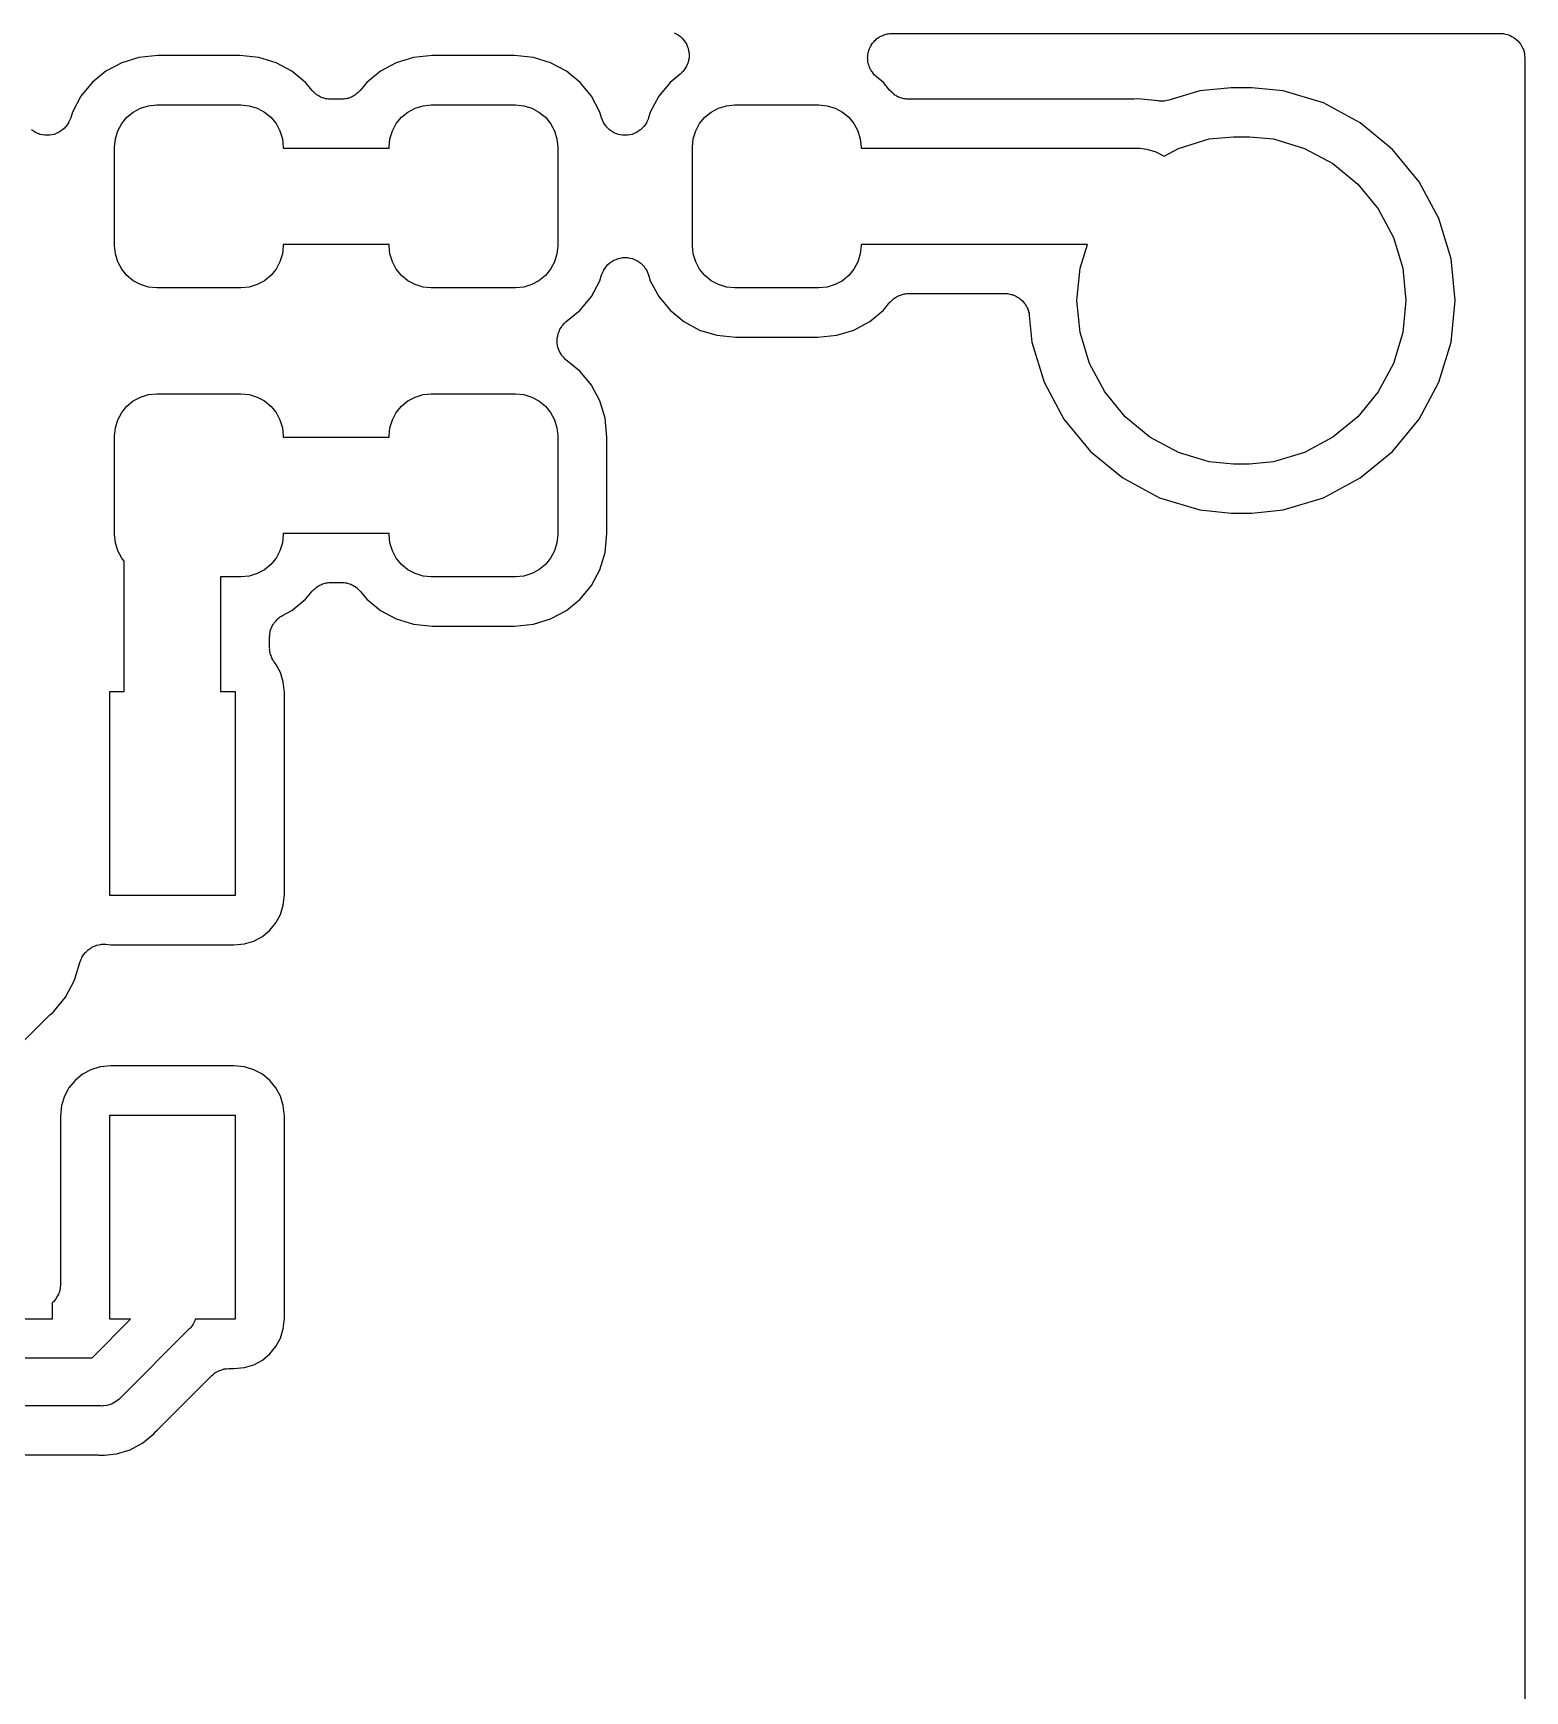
# Model space of a CAD drawing. Extents: x 150.4 to 195, y -135.4 to -96.2.
# Drawn here: x 186.93 to 194.67, y -127.06 to -118.45 of the extents above; entities that cross this region are included whole.
import ezdxf

# ---------------------------------------------------------------- set-up
doc = ezdxf.new("R2010")
doc.units = 0
doc.header["$MEASUREMENT"] = 0
doc.layers.add('BLACK', color=7, linetype='CONTINUOUS')

msp = doc.modelspace()

# ---------------------------------------------------------------- linework, layer by layer
at = {"layer": 'BLACK', "linetype": 'CONTINUOUS'}
for p, q in [((190.255, -118.451), (190.266, -118.456)), ((190.266, -118.456), (190.266, -118.456)), ((190.266, -118.456), (190.267, -118.456)), ((190.267, -118.456), (190.277, -118.463)), ((190.277, -118.463), (190.287, -118.47)), ((190.287, -118.47), (190.287, -118.47)), ((190.287, -118.47), (190.287, -118.47)), ((190.287, -118.47), (190.296, -118.479)), ((190.296, -118.479), (190.304, -118.488)), ((190.304, -118.488), (190.304, -118.488)), ((190.304, -118.488), (190.304, -118.488)), ((190.304, -118.488), (190.311, -118.498)), ((190.311, -118.498), (190.318, -118.508)), ((190.318, -118.508), (190.318, -118.509)), ((190.318, -118.509), (190.318, -118.509)), ((190.318, -118.509), (190.322, -118.52)), ((191.278, -118.515), (191.281, -118.51)), ((191.281, -118.51), (191.285, -118.505)), ((191.285, -118.505), (191.289, -118.5)), ((191.289, -118.5), (191.293, -118.496)), ((191.293, -118.496), (191.297, -118.491)), ((191.297, -118.491), (191.302, -118.487)), ((191.302, -118.487), (191.306, -118.482)), ((191.306, -118.482), (191.311, -118.479)), ((191.311, -118.479), (191.316, -118.475)), ((191.316, -118.475), (191.321, -118.472)), ((191.321, -118.472), (191.327, -118.469)), ((191.327, -118.469), (191.332, -118.466)), ((191.332, -118.466), (191.338, -118.464)), ((191.338, -118.464), (191.344, -118.462)), ((191.344, -118.462), (191.35, -118.459)), ((191.35, -118.459), (191.356, -118.458)), ((191.356, -118.458), (191.361, -118.456)), ((191.361, -118.456), (191.368, -118.456)), ((191.368, -118.456), (191.374, -118.455)), ((191.374, -118.455), (191.38, -118.455)), ((191.38, -118.455), (191.386, -118.454)), ((191.386, -118.454), (194.544, -118.454)), ((194.544, -118.454), (194.545, -118.454)), ((194.545, -118.454), (194.545, -118.454)), ((194.545, -118.454), (194.545, -118.454)), ((194.545, -118.454), (194.546, -118.454)), ((194.546, -118.454), (194.558, -118.455)), ((194.558, -118.455), (194.57, -118.457)), ((194.57, -118.457), (194.57, -118.457)), ((194.57, -118.457), (194.57, -118.457)), ((194.57, -118.457), (194.582, -118.46)), ((194.582, -118.46), (194.593, -118.464)), ((194.593, -118.464), (194.594, -118.464)), ((194.594, -118.464), (194.594, -118.464)), ((194.594, -118.464), (194.604, -118.47)), ((194.604, -118.47), (194.615, -118.476)), ((194.615, -118.476), (194.615, -118.476)), ((194.615, -118.476), (194.616, -118.476)), ((194.616, -118.476), (194.625, -118.484)), ((194.625, -118.484), (194.634, -118.492)), ((194.634, -118.492), (194.634, -118.492)), ((194.634, -118.492), (194.635, -118.492)), ((194.635, -118.492), (194.642, -118.501)), ((194.642, -118.501), (194.65, -118.511)), ((194.65, -118.511), (194.65, -118.511)), ((194.65, -118.511), (194.65, -118.511)), ((194.65, -118.511), (194.656, -118.522)), ((187.476, -118.579), (187.387, -118.606)), ((187.575, -118.569), (187.476, -118.579)), ((188, -118.569), (187.575, -118.569)), ((188.099, -118.579), (188, -118.569)), ((188.188, -118.606), (188.099, -118.579)), ((188.901, -118.579), (188.812, -118.606)), ((189, -118.569), (188.901, -118.579)), ((189.425, -118.569), (189, -118.569)), ((189.524, -118.579), (189.425, -118.569)), ((189.613, -118.606), (189.524, -118.579)), ((190.322, -118.52), (190.327, -118.531)), ((190.327, -118.531), (190.327, -118.532)), ((190.327, -118.532), (190.327, -118.532)), ((190.327, -118.532), (190.329, -118.544)), ((190.329, -118.593), (190.327, -118.605)), ((190.329, -118.544), (190.332, -118.556)), ((190.332, -118.581), (190.329, -118.593)), ((190.332, -118.556), (190.332, -118.556)), ((190.332, -118.556), (190.332, -118.556)), ((190.332, -118.556), (190.332, -118.568)), ((190.332, -118.568), (190.332, -118.58)), ((190.332, -118.58), (190.332, -118.581)), ((190.332, -118.581), (190.332, -118.581)), ((191.259, -118.58), (191.26, -118.574)), ((191.26, -118.586), (191.259, -118.58)), ((191.26, -118.567), (191.261, -118.561)), ((191.26, -118.574), (191.26, -118.567)), ((191.26, -118.592), (191.26, -118.586)), ((191.261, -118.598), (191.26, -118.592)), ((191.261, -118.561), (191.262, -118.555)), ((191.262, -118.555), (191.264, -118.549)), ((191.264, -118.549), (191.265, -118.543)), ((191.265, -118.543), (191.267, -118.538)), ((191.267, -118.538), (191.269, -118.532)), ((191.269, -118.532), (191.272, -118.526)), ((191.272, -118.526), (191.275, -118.52)), ((191.275, -118.52), (191.278, -118.515)), ((194.656, -118.522), (194.661, -118.533)), ((194.661, -118.533), (194.662, -118.533)), ((194.662, -118.533), (194.662, -118.533)), ((194.662, -118.533), (194.665, -118.545)), ((194.665, -118.545), (194.669, -118.556)), ((194.669, -118.556), (194.669, -118.557)), ((194.669, -118.557), (194.669, -118.557)), ((194.669, -118.557), (194.67, -118.569)), ((194.67, -118.569), (194.671, -118.581)), ((194.671, -118.581), (194.671, -129.091)), ((187.305, -118.65), (187.234, -118.709)), ((187.387, -118.606), (187.305, -118.65)), ((188.27, -118.65), (188.188, -118.606)), ((188.341, -118.709), (188.27, -118.65)), ((188.73, -118.65), (188.659, -118.709)), ((188.812, -118.606), (188.73, -118.65)), ((189.695, -118.65), (189.613, -118.606)), ((189.766, -118.709), (189.695, -118.65)), ((190.286, -118.666), (190.234, -118.709)), ((190.294, -118.657), (190.286, -118.666)), ((190.303, -118.649), (190.294, -118.657)), ((190.31, -118.638), (190.303, -118.648)), ((190.303, -118.648), (190.303, -118.648)), ((190.303, -118.648), (190.303, -118.649)), ((190.317, -118.628), (190.31, -118.638)), ((190.322, -118.616), (190.317, -118.628)), ((190.317, -118.628), (190.317, -118.628)), ((190.317, -118.628), (190.317, -118.628)), ((190.327, -118.605), (190.322, -118.616)), ((190.327, -118.605), (190.327, -118.605)), ((190.327, -118.605), (190.327, -118.605)), ((191.261, -118.605), (191.261, -118.598)), ((191.263, -118.611), (191.261, -118.605)), ((191.264, -118.616), (191.263, -118.611)), ((191.267, -118.622), (191.264, -118.616)), ((191.268, -118.629), (191.267, -118.622)), ((191.271, -118.634), (191.268, -118.629)), ((191.273, -118.639), (191.271, -118.634)), ((191.277, -118.645), (191.273, -118.639)), ((191.28, -118.651), (191.277, -118.645)), ((191.284, -118.655), (191.28, -118.651)), ((191.287, -118.66), (191.284, -118.655)), ((191.291, -118.665), (191.287, -118.66)), ((191.295, -118.67), (191.291, -118.665)), ((191.3, -118.674), (191.295, -118.67)), ((191.304, -118.678), (191.3, -118.674)), ((191.306, -118.679), (191.304, -118.678)), ((191.341, -118.709), (191.306, -118.679)), ((187.234, -118.709), (187.175, -118.78)), ((188.375, -118.75), (188.341, -118.709)), ((188.379, -118.754), (188.375, -118.75)), ((188.382, -118.758), (188.379, -118.754)), ((188.388, -118.762), (188.382, -118.758)), ((188.393, -118.767), (188.388, -118.762)), ((188.397, -118.77), (188.393, -118.767)), ((188.606, -118.768), (188.601, -118.771)), ((188.611, -118.763), (188.606, -118.768)), ((188.616, -118.759), (188.611, -118.763)), ((188.62, -118.755), (188.616, -118.759)), ((188.624, -118.751), (188.62, -118.755)), ((188.625, -118.75), (188.624, -118.751)), ((188.659, -118.709), (188.625, -118.75)), ((189.825, -118.78), (189.766, -118.709)), ((190.234, -118.709), (190.175, -118.78)), ((191.375, -118.75), (191.341, -118.709)), ((191.379, -118.754), (191.375, -118.75)), ((191.382, -118.758), (191.379, -118.754)), ((191.388, -118.762), (191.382, -118.758)), ((191.393, -118.767), (191.388, -118.762)), ((191.397, -118.77), (191.393, -118.767)), ((192.984, -118.752), (192.823, -118.801)), ((193.146, -118.736), (192.984, -118.752)), ((193.254, -118.736), (193.146, -118.736)), ((193.416, -118.752), (193.254, -118.736)), ((193.625, -118.815), (193.416, -118.752)), ((187.175, -118.78), (187.131, -118.862)), ((187.447, -118.862), (187.485, -118.842)), ((187.485, -118.842), (187.526, -118.829)), ((187.526, -118.829), (187.569, -118.825)), ((187.569, -118.825), (188.006, -118.825)), ((188.006, -118.825), (188.049, -118.829)), ((188.049, -118.829), (188.09, -118.842)), ((188.09, -118.842), (188.128, -118.862)), ((188.401, -118.774), (188.397, -118.77)), ((188.407, -118.777), (188.401, -118.774)), ((188.413, -118.781), (188.407, -118.777)), ((188.418, -118.783), (188.413, -118.781)), ((188.423, -118.786), (188.418, -118.783)), ((188.43, -118.788), (188.423, -118.786)), ((188.436, -118.79), (188.43, -118.788)), ((188.441, -118.792), (188.436, -118.79)), ((188.447, -118.793), (188.441, -118.792)), ((188.454, -118.794), (188.447, -118.793)), ((188.46, -118.795), (188.454, -118.794)), ((188.466, -118.795), (188.46, -118.795)), ((188.471, -118.796), (188.466, -118.795)), ((188.473, -118.796), (188.471, -118.796)), ((188.527, -118.796), (188.473, -118.796)), ((188.532, -118.795), (188.527, -118.796)), ((188.538, -118.796), (188.532, -118.795)), ((188.545, -118.794), (188.538, -118.796)), ((188.551, -118.794), (188.545, -118.794)), ((188.557, -118.792), (188.551, -118.794)), ((188.562, -118.791), (188.557, -118.792)), ((188.569, -118.788), (188.562, -118.791)), ((188.575, -118.786), (188.569, -118.788)), ((188.58, -118.784), (188.575, -118.786)), ((188.585, -118.782), (188.58, -118.784)), ((188.591, -118.778), (188.585, -118.782)), ((188.597, -118.775), (188.591, -118.778)), ((188.601, -118.771), (188.597, -118.775)), ((188.872, -118.862), (188.91, -118.842)), ((188.91, -118.842), (188.951, -118.829)), ((188.951, -118.829), (188.994, -118.825)), ((188.994, -118.825), (189.431, -118.825)), ((189.431, -118.825), (189.474, -118.829)), ((189.474, -118.829), (189.515, -118.842)), ((189.515, -118.842), (189.553, -118.862)), ((189.869, -118.862), (189.825, -118.78)), ((190.175, -118.78), (190.131, -118.862)), ((190.447, -118.862), (190.485, -118.842)), ((190.485, -118.842), (190.526, -118.829)), ((190.526, -118.829), (190.569, -118.825)), ((190.569, -118.825), (191.006, -118.825)), ((191.006, -118.825), (191.049, -118.829)), ((191.049, -118.829), (191.09, -118.842)), ((191.09, -118.842), (191.128, -118.862)), ((191.401, -118.774), (191.397, -118.77)), ((191.407, -118.777), (191.401, -118.774)), ((191.413, -118.781), (191.407, -118.777)), ((191.418, -118.783), (191.413, -118.781)), ((191.423, -118.786), (191.418, -118.783)), ((191.43, -118.788), (191.423, -118.786)), ((191.436, -118.79), (191.43, -118.788)), ((191.441, -118.792), (191.436, -118.79)), ((191.447, -118.793), (191.441, -118.792)), ((191.454, -118.794), (191.447, -118.793)), ((191.46, -118.795), (191.454, -118.794)), ((191.466, -118.795), (191.46, -118.795)), ((191.471, -118.796), (191.466, -118.795)), ((191.473, -118.796), (191.471, -118.796)), ((192.629, -118.796), (191.473, -118.796)), ((192.634, -118.795), (192.629, -118.796)), ((192.64, -118.796), (192.634, -118.795)), ((192.641, -118.795), (192.64, -118.796)), ((192.66, -118.794), (192.641, -118.795)), ((192.679, -118.795), (192.66, -118.794)), ((192.767, -118.804), (192.679, -118.795)), ((192.679, -118.795), (192.679, -118.795)), ((192.773, -118.805), (192.767, -118.804)), ((192.774, -118.805), (192.773, -118.805)), ((192.773, -118.805), (192.773, -118.805)), ((192.786, -118.805), (192.774, -118.805)), ((192.797, -118.806), (192.786, -118.805)), ((192.798, -118.805), (192.797, -118.806)), ((192.799, -118.805), (192.798, -118.805)), ((192.81, -118.803), (192.799, -118.805)), ((192.822, -118.801), (192.81, -118.803)), ((192.823, -118.801), (192.822, -118.801)), ((192.823, -118.801), (192.823, -118.801)), ((192.823, -118.801), (192.823, -118.801)), ((192.823, -118.801), (192.823, -118.801)), ((193.816, -118.918), (193.625, -118.815)), ((187.097, -118.938), (187.089, -118.946)), ((187.104, -118.928), (187.097, -118.938)), ((187.097, -118.938), (187.097, -118.938)), ((187.097, -118.938), (187.097, -118.938)), ((187.111, -118.918), (187.104, -118.928)), ((187.116, -118.906), (187.111, -118.917)), ((187.111, -118.917), (187.111, -118.917)), ((187.111, -118.917), (187.111, -118.918)), ((187.121, -118.895), (187.116, -118.906)), ((187.122, -118.893), (187.121, -118.894)), ((187.121, -118.894), (187.121, -118.894)), ((187.121, -118.894), (187.121, -118.894)), ((187.121, -118.894), (187.121, -118.895)), ((187.131, -118.862), (187.122, -118.893)), ((187.367, -118.96), (187.387, -118.922)), ((187.387, -118.922), (187.414, -118.889)), ((187.414, -118.889), (187.447, -118.862)), ((188.128, -118.862), (188.161, -118.889)), ((188.161, -118.889), (188.188, -118.922)), ((188.188, -118.922), (188.208, -118.96)), ((188.792, -118.96), (188.812, -118.922)), ((188.812, -118.922), (188.839, -118.889)), ((188.839, -118.889), (188.872, -118.862)), ((189.553, -118.862), (189.586, -118.889)), ((189.586, -118.889), (189.613, -118.922)), ((189.613, -118.922), (189.633, -118.96)), ((189.878, -118.893), (189.869, -118.862)), ((189.883, -118.904), (189.878, -118.893)), ((189.888, -118.916), (189.883, -118.904)), ((189.895, -118.926), (189.888, -118.916)), ((189.888, -118.916), (189.888, -118.916)), ((189.888, -118.916), (189.888, -118.916)), ((189.901, -118.936), (189.895, -118.926)), ((189.902, -118.936), (189.901, -118.936)), ((189.902, -118.937), (189.902, -118.936)), ((189.91, -118.945), (189.902, -118.937)), ((190.097, -118.938), (190.089, -118.946)), ((190.104, -118.928), (190.097, -118.938)), ((190.097, -118.938), (190.097, -118.938)), ((190.097, -118.938), (190.097, -118.938)), ((190.111, -118.918), (190.104, -118.928)), ((190.116, -118.906), (190.111, -118.917)), ((190.111, -118.917), (190.111, -118.917)), ((190.111, -118.917), (190.111, -118.918)), ((190.121, -118.895), (190.116, -118.906)), ((190.122, -118.893), (190.121, -118.894)), ((190.121, -118.894), (190.121, -118.894)), ((190.121, -118.894), (190.121, -118.894)), ((190.121, -118.894), (190.121, -118.895)), ((190.131, -118.862), (190.122, -118.893)), ((190.367, -118.96), (190.387, -118.922)), ((190.387, -118.922), (190.414, -118.889)), ((190.414, -118.889), (190.447, -118.862)), ((191.128, -118.862), (191.161, -118.889)), ((191.161, -118.889), (191.188, -118.922)), ((191.188, -118.922), (191.208, -118.96)), ((193.984, -119.056), (193.816, -118.918)), ((186.929, -118.961), (186.919, -118.954)), ((186.939, -118.968), (186.929, -118.961)), ((186.94, -118.968), (186.939, -118.968)), ((186.951, -118.973), (186.94, -118.968)), ((186.94, -118.968), (186.94, -118.968)), ((186.962, -118.977), (186.951, -118.973)), ((186.962, -118.978), (186.962, -118.977)), ((186.963, -118.978), (186.962, -118.978)), ((186.975, -118.98), (186.963, -118.978)), ((186.987, -118.983), (186.975, -118.98)), ((186.999, -118.983), (186.987, -118.983)), ((186.987, -118.983), (186.987, -118.983)), ((186.987, -118.983), (186.987, -118.983)), ((187.011, -118.983), (186.999, -118.983)), ((187.012, -118.983), (187.011, -118.983)), ((187.024, -118.98), (187.012, -118.983)), ((187.012, -118.983), (187.012, -118.983)), ((187.036, -118.978), (187.024, -118.98)), ((187.047, -118.973), (187.036, -118.978)), ((187.036, -118.978), (187.036, -118.978)), ((187.036, -118.978), (187.036, -118.978)), ((187.059, -118.969), (187.047, -118.973)), ((187.069, -118.962), (187.059, -118.969)), ((187.059, -118.969), (187.059, -118.969)), ((187.059, -118.969), (187.059, -118.969)), ((187.079, -118.955), (187.069, -118.962)), ((187.08, -118.955), (187.079, -118.955)), ((187.089, -118.946), (187.08, -118.955)), ((187.08, -118.955), (187.08, -118.955)), ((187.35, -119.044), (187.354, -119.001)), ((187.354, -119.001), (187.367, -118.96)), ((188.208, -118.96), (188.221, -119.001)), ((188.221, -119.001), (188.225, -119.044)), ((188.775, -119.044), (188.779, -119.001)), ((188.779, -119.001), (188.792, -118.96)), ((189.633, -118.96), (189.646, -119.001)), ((189.646, -119.001), (189.65, -119.044)), ((189.919, -118.954), (189.91, -118.945)), ((189.929, -118.961), (189.919, -118.954)), ((189.919, -118.954), (189.919, -118.954)), ((189.919, -118.954), (189.919, -118.954)), ((189.939, -118.968), (189.929, -118.961)), ((189.94, -118.968), (189.939, -118.968)), ((189.951, -118.973), (189.94, -118.968)), ((189.94, -118.968), (189.94, -118.968)), ((189.962, -118.977), (189.951, -118.973)), ((189.962, -118.978), (189.962, -118.977)), ((189.963, -118.978), (189.962, -118.978)), ((189.975, -118.98), (189.963, -118.978)), ((189.987, -118.983), (189.975, -118.98)), ((189.999, -118.983), (189.987, -118.983)), ((189.987, -118.983), (189.987, -118.983)), ((189.987, -118.983), (189.987, -118.983)), ((190.011, -118.983), (189.999, -118.983)), ((190.012, -118.983), (190.011, -118.983)), ((190.024, -118.98), (190.012, -118.983)), ((190.012, -118.983), (190.012, -118.983)), ((190.036, -118.978), (190.024, -118.98)), ((190.047, -118.973), (190.036, -118.978)), ((190.036, -118.978), (190.036, -118.978)), ((190.036, -118.978), (190.036, -118.978)), ((190.059, -118.969), (190.047, -118.973)), ((190.069, -118.962), (190.059, -118.969)), ((190.059, -118.969), (190.059, -118.969)), ((190.059, -118.969), (190.059, -118.969)), ((190.079, -118.955), (190.069, -118.962)), ((190.08, -118.955), (190.079, -118.955)), ((190.089, -118.946), (190.08, -118.955)), ((190.08, -118.955), (190.08, -118.955)), ((190.35, -119.044), (190.354, -119.001)), ((190.354, -119.001), (190.367, -118.96)), ((191.208, -118.96), (191.221, -119.001)), ((191.221, -119.001), (191.225, -119.044)), ((192.873, -119.051), (193.033, -119.002)), ((193.033, -119.002), (193.158, -118.99)), ((193.158, -118.99), (193.242, -118.99)), ((193.242, -118.99), (193.367, -119.002)), ((193.367, -119.002), (193.527, -119.051)), ((187.35, -119.556), (187.35, -119.044)), ((188.225, -119.044), (188.225, -119.05)), ((188.225, -119.05), (188.775, -119.05)), ((188.775, -119.05), (188.775, -119.044)), ((189.65, -119.044), (189.65, -119.556)), ((190.35, -119.556), (190.35, -119.044)), ((191.225, -119.044), (191.225, -119.05)), ((191.225, -119.05), (192.648, -119.05)), ((192.648, -119.05), (192.66, -119.049)), ((192.66, -119.049), (192.672, -119.05)), ((192.672, -119.05), (192.709, -119.054)), ((192.709, -119.054), (192.756, -119.068)), ((192.756, -119.068), (192.799, -119.091)), ((192.799, -119.091), (192.873, -119.051)), ((193.527, -119.051), (193.675, -119.13)), ((194.122, -119.224), (193.984, -119.056)), ((193.675, -119.13), (193.804, -119.236)), ((193.804, -119.236), (193.91, -119.365)), ((194.225, -119.415), (194.122, -119.224)), ((193.91, -119.365), (193.989, -119.513)), ((194.288, -119.624), (194.225, -119.415)), ((193.989, -119.513), (194.038, -119.673)), ((187.354, -119.599), (187.35, -119.556)), ((187.367, -119.64), (187.354, -119.599)), ((188.221, -119.599), (188.208, -119.64)), ((188.225, -119.556), (188.221, -119.599)), ((188.775, -119.55), (188.225, -119.55)), ((188.225, -119.55), (188.225, -119.556)), ((188.775, -119.556), (188.775, -119.55)), ((188.779, -119.599), (188.775, -119.556)), ((188.792, -119.64), (188.779, -119.599)), ((189.646, -119.599), (189.633, -119.64)), ((189.65, -119.556), (189.646, -119.599)), ((189.941, -119.631), (189.953, -119.627)), ((189.953, -119.627), (189.964, -119.622)), ((189.964, -119.622), (189.976, -119.62)), ((189.964, -119.622), (189.964, -119.622)), ((189.964, -119.622), (189.964, -119.622)), ((189.976, -119.62), (189.988, -119.617)), ((189.988, -119.617), (189.988, -119.617)), ((189.988, -119.617), (189.989, -119.617)), ((189.989, -119.617), (190.001, -119.617)), ((190.001, -119.617), (190.013, -119.617)), ((190.013, -119.617), (190.013, -119.617)), ((190.013, -119.617), (190.013, -119.617)), ((190.013, -119.617), (190.025, -119.62)), ((190.025, -119.62), (190.037, -119.622)), ((190.037, -119.622), (190.038, -119.622)), ((190.038, -119.622), (190.038, -119.623)), ((190.038, -119.623), (190.049, -119.627)), ((190.049, -119.627), (190.06, -119.632)), ((190.354, -119.599), (190.35, -119.556)), ((190.367, -119.64), (190.354, -119.599)), ((191.221, -119.599), (191.208, -119.64)), ((191.225, -119.556), (191.221, -119.599)), ((192.4, -119.55), (191.225, -119.55)), ((191.225, -119.55), (191.225, -119.556)), ((192.362, -119.673), (192.4, -119.55)), ((194.309, -119.84), (194.288, -119.624)), ((187.387, -119.678), (187.367, -119.64)), ((187.414, -119.711), (187.387, -119.678)), ((187.447, -119.738), (187.414, -119.711)), ((188.161, -119.711), (188.128, -119.738)), ((188.188, -119.678), (188.161, -119.711)), ((188.208, -119.64), (188.188, -119.678)), ((188.812, -119.678), (188.792, -119.64)), ((188.839, -119.711), (188.812, -119.678)), ((188.872, -119.738), (188.839, -119.711)), ((189.586, -119.711), (189.553, -119.738)), ((189.613, -119.678), (189.586, -119.711)), ((189.633, -119.64), (189.613, -119.678)), ((189.869, -119.738), (189.878, -119.707)), ((189.878, -119.707), (189.879, -119.706)), ((189.879, -119.705), (189.884, -119.694)), ((189.879, -119.706), (189.879, -119.705)), ((189.879, -119.706), (189.879, -119.706)), ((189.879, -119.706), (189.879, -119.706)), ((189.884, -119.694), (189.889, -119.683)), ((189.889, -119.682), (189.896, -119.672)), ((189.889, -119.683), (189.889, -119.682)), ((189.889, -119.683), (189.889, -119.683)), ((189.896, -119.672), (189.903, -119.662)), ((189.903, -119.662), (189.911, -119.654)), ((189.903, -119.662), (189.903, -119.662)), ((189.903, -119.662), (189.903, -119.662)), ((189.911, -119.654), (189.92, -119.645)), ((189.92, -119.645), (189.92, -119.645)), ((189.92, -119.645), (189.921, -119.645)), ((189.921, -119.645), (189.931, -119.638)), ((189.931, -119.638), (189.941, -119.631)), ((189.941, -119.631), (189.941, -119.631)), ((189.941, -119.631), (189.941, -119.631)), ((190.06, -119.632), (190.06, -119.632)), ((190.06, -119.632), (190.061, -119.632)), ((190.061, -119.632), (190.071, -119.639)), ((190.071, -119.639), (190.081, -119.646)), ((190.081, -119.646), (190.081, -119.646)), ((190.081, -119.646), (190.081, -119.646)), ((190.081, -119.646), (190.09, -119.655)), ((190.09, -119.655), (190.098, -119.663)), ((190.098, -119.663), (190.098, -119.664)), ((190.098, -119.664), (190.099, -119.664)), ((190.099, -119.664), (190.105, -119.674)), ((190.105, -119.674), (190.112, -119.684)), ((190.112, -119.684), (190.112, -119.684)), ((190.112, -119.684), (190.112, -119.684)), ((190.112, -119.684), (190.117, -119.696)), ((190.117, -119.696), (190.122, -119.707)), ((190.122, -119.707), (190.131, -119.738)), ((190.387, -119.678), (190.367, -119.64)), ((190.414, -119.711), (190.387, -119.678)), ((190.447, -119.738), (190.414, -119.711)), ((191.161, -119.711), (191.128, -119.738)), ((191.188, -119.678), (191.161, -119.711)), ((191.208, -119.64), (191.188, -119.678)), ((192.346, -119.84), (192.362, -119.673)), ((194.038, -119.673), (194.054, -119.84)), ((187.485, -119.758), (187.447, -119.738)), ((187.526, -119.771), (187.485, -119.758)), ((187.569, -119.775), (187.526, -119.771)), ((188.006, -119.775), (187.569, -119.775)), ((188.049, -119.771), (188.006, -119.775)), ((188.09, -119.758), (188.049, -119.771)), ((188.128, -119.738), (188.09, -119.758)), ((188.91, -119.758), (188.872, -119.738)), ((188.951, -119.771), (188.91, -119.758)), ((188.994, -119.775), (188.951, -119.771)), ((189.431, -119.775), (188.994, -119.775)), ((189.474, -119.771), (189.431, -119.775)), ((189.515, -119.758), (189.474, -119.771)), ((189.553, -119.738), (189.515, -119.758)), ((189.825, -119.82), (189.869, -119.738)), ((190.131, -119.738), (190.175, -119.82)), ((190.485, -119.758), (190.447, -119.738)), ((190.526, -119.771), (190.485, -119.758)), ((190.569, -119.775), (190.526, -119.771)), ((191.006, -119.775), (190.569, -119.775)), ((191.049, -119.771), (191.006, -119.775)), ((191.09, -119.758), (191.049, -119.771)), ((191.128, -119.738), (191.09, -119.758)), ((189.766, -119.891), (189.825, -119.82)), ((190.175, -119.82), (190.234, -119.891)), ((191.341, -119.891), (191.375, -119.85)), ((191.375, -119.85), (191.376, -119.849)), ((191.376, -119.849), (191.38, -119.845)), ((191.38, -119.845), (191.384, -119.841)), ((191.384, -119.841), (191.389, -119.837)), ((191.389, -119.837), (191.394, -119.832)), ((191.394, -119.832), (191.399, -119.829)), ((191.399, -119.829), (191.403, -119.825)), ((191.403, -119.825), (191.409, -119.822)), ((191.409, -119.822), (191.415, -119.818)), ((191.415, -119.818), (191.42, -119.816)), ((191.42, -119.816), (191.425, -119.814)), ((191.425, -119.814), (191.431, -119.812)), ((191.431, -119.812), (191.438, -119.809)), ((191.438, -119.809), (191.443, -119.808)), ((191.443, -119.808), (191.449, -119.806)), ((191.449, -119.806), (191.455, -119.806)), ((191.455, -119.806), (191.462, -119.804)), ((191.462, -119.804), (191.468, -119.805)), ((191.468, -119.805), (191.473, -119.804)), ((191.473, -119.804), (191.972, -119.804)), ((191.972, -119.804), (191.974, -119.804)), ((191.974, -119.804), (191.979, -119.805)), ((191.979, -119.805), (191.985, -119.805)), ((191.985, -119.805), (191.992, -119.806)), ((191.992, -119.806), (191.998, -119.807)), ((191.998, -119.807), (192.004, -119.809)), ((192.004, -119.809), (192.01, -119.81)), ((192.01, -119.81), (192.016, -119.812)), ((192.016, -119.812), (192.022, -119.814)), ((192.022, -119.814), (192.027, -119.817)), ((192.027, -119.817), (192.032, -119.819)), ((192.032, -119.819), (192.038, -119.823)), ((192.038, -119.823), (192.044, -119.826)), ((192.044, -119.826), (192.048, -119.83)), ((192.048, -119.83), (192.053, -119.833)), ((192.053, -119.833), (192.058, -119.838)), ((192.058, -119.838), (192.063, -119.842)), ((192.063, -119.842), (192.066, -119.847)), ((192.066, -119.847), (192.07, -119.851)), ((192.07, -119.851), (192.074, -119.856)), ((192.074, -119.856), (192.078, -119.861)), ((192.078, -119.861), (192.081, -119.867)), ((192.081, -119.867), (192.084, -119.871)), ((192.084, -119.871), (192.087, -119.878)), ((192.087, -119.878), (192.09, -119.883)), ((192.09, -119.883), (192.091, -119.889)), ((192.362, -120.007), (192.346, -119.84)), ((194.054, -119.84), (194.038, -120.007)), ((194.288, -120.056), (194.309, -119.84)), ((189.669, -119.979), (189.675, -119.969)), ((189.675, -119.969), (189.676, -119.969)), ((189.676, -119.969), (189.684, -119.96)), ((189.676, -119.969), (189.676, -119.969)), ((189.684, -119.96), (189.693, -119.952)), ((189.693, -119.952), (189.766, -119.891)), ((190.234, -119.891), (190.305, -119.95)), ((190.305, -119.95), (190.387, -119.994)), ((191.188, -119.994), (191.27, -119.95)), ((191.27, -119.95), (191.341, -119.891)), ((192.091, -119.889), (192.094, -119.894)), ((192.094, -119.894), (192.095, -119.901)), ((192.095, -119.901), (192.097, -119.907)), ((192.097, -119.907), (192.097, -119.913)), ((192.097, -119.913), (192.098, -119.919)), ((192.098, -119.919), (192.112, -120.056)), ((189.647, -120.036), (189.65, -120.025)), ((189.647, -120.037), (189.647, -120.036)), ((189.647, -120.049), (189.647, -120.037)), ((189.647, -120.037), (189.647, -120.037)), ((189.647, -120.061), (189.647, -120.049)), ((189.65, -120.025), (189.652, -120.013)), ((189.652, -120.012), (189.657, -120.001)), ((189.652, -120.013), (189.652, -120.012)), ((189.652, -120.012), (189.652, -120.012)), ((189.657, -120.001), (189.661, -119.99)), ((189.661, -119.99), (189.662, -119.99)), ((189.662, -119.989), (189.669, -119.979)), ((189.662, -119.99), (189.662, -119.989)), ((190.387, -119.994), (190.476, -120.021)), ((190.476, -120.021), (190.575, -120.031)), ((190.575, -120.031), (191, -120.031)), ((191, -120.031), (191.099, -120.021)), ((191.099, -120.021), (191.188, -119.994)), ((192.112, -120.056), (192.175, -120.265)), ((192.411, -120.167), (192.362, -120.007)), ((194.038, -120.007), (193.989, -120.167)), ((194.225, -120.265), (194.288, -120.056)), ((189.647, -120.062), (189.647, -120.061)), ((189.649, -120.074), (189.647, -120.062)), ((189.647, -120.062), (189.647, -120.062)), ((189.651, -120.085), (189.649, -120.074)), ((189.652, -120.086), (189.651, -120.085)), ((189.656, -120.097), (189.652, -120.086)), ((189.652, -120.086), (189.652, -120.086)), ((189.661, -120.108), (189.656, -120.097)), ((189.661, -120.109), (189.661, -120.108)), ((189.668, -120.119), (189.661, -120.109)), ((189.661, -120.109), (189.661, -120.109)), ((189.674, -120.129), (189.668, -120.119)), ((189.674, -120.13), (189.674, -120.129)), ((189.675, -120.13), (189.674, -120.13)), ((189.683, -120.138), (189.675, -120.13)), ((189.691, -120.147), (189.683, -120.138)), ((189.692, -120.148), (189.691, -120.147)), ((189.693, -120.148), (189.692, -120.148)), ((189.692, -120.148), (189.692, -120.148)), ((189.692, -120.148), (189.692, -120.148)), ((189.766, -120.209), (189.693, -120.148)), ((189.825, -120.28), (189.766, -120.209)), ((192.49, -120.315), (192.411, -120.167)), ((193.989, -120.167), (193.91, -120.315)), ((189.869, -120.362), (189.825, -120.28)), ((192.175, -120.265), (192.278, -120.456)), ((192.596, -120.444), (192.49, -120.315)), ((193.91, -120.315), (193.804, -120.444)), ((194.122, -120.456), (194.225, -120.265)), ((187.387, -120.422), (187.414, -120.389)), ((187.414, -120.389), (187.447, -120.362)), ((187.447, -120.362), (187.485, -120.342)), ((187.485, -120.342), (187.526, -120.329)), ((187.526, -120.329), (187.569, -120.325)), ((187.569, -120.325), (188.006, -120.325)), ((188.006, -120.325), (188.049, -120.329)), ((188.049, -120.329), (188.09, -120.342)), ((188.09, -120.342), (188.128, -120.362)), ((188.128, -120.362), (188.161, -120.389)), ((188.161, -120.389), (188.188, -120.422)), ((188.812, -120.422), (188.839, -120.389)), ((188.839, -120.389), (188.872, -120.362)), ((188.872, -120.362), (188.91, -120.342)), ((188.91, -120.342), (188.951, -120.329)), ((188.951, -120.329), (188.994, -120.325)), ((188.994, -120.325), (189.431, -120.325)), ((189.431, -120.325), (189.474, -120.329)), ((189.474, -120.329), (189.515, -120.342)), ((189.515, -120.342), (189.553, -120.362)), ((189.553, -120.362), (189.586, -120.389)), ((189.586, -120.389), (189.613, -120.422)), ((189.896, -120.451), (189.869, -120.362)), ((187.354, -120.501), (187.367, -120.46)), ((187.367, -120.46), (187.387, -120.422)), ((188.188, -120.422), (188.208, -120.46)), ((188.208, -120.46), (188.221, -120.501)), ((188.779, -120.501), (188.792, -120.46)), ((188.792, -120.46), (188.812, -120.422)), ((189.613, -120.422), (189.633, -120.46)), ((189.633, -120.46), (189.646, -120.501)), ((189.906, -120.55), (189.896, -120.451)), ((192.278, -120.456), (192.416, -120.624)), ((192.725, -120.55), (192.596, -120.444)), ((193.804, -120.444), (193.675, -120.55)), ((193.984, -120.624), (194.122, -120.456)), ((187.35, -120.544), (187.354, -120.501)), ((187.35, -121.056), (187.35, -120.544)), ((188.221, -120.501), (188.225, -120.544)), ((188.225, -120.544), (188.225, -120.55)), ((188.225, -120.55), (188.775, -120.55)), ((188.775, -120.544), (188.779, -120.501)), ((188.775, -120.55), (188.775, -120.544)), ((189.646, -120.501), (189.65, -120.544)), ((189.65, -120.544), (189.65, -121.056)), ((189.906, -121.05), (189.906, -120.55)), ((192.873, -120.629), (192.725, -120.55)), ((193.675, -120.55), (193.527, -120.629)), ((192.416, -120.624), (192.584, -120.762)), ((193.033, -120.678), (192.873, -120.629)), ((193.527, -120.629), (193.367, -120.678)), ((193.816, -120.762), (193.984, -120.624)), ((193.158, -120.69), (193.033, -120.678)), ((193.242, -120.69), (193.158, -120.69)), ((193.367, -120.678), (193.242, -120.69)), ((192.584, -120.762), (192.775, -120.865)), ((193.625, -120.865), (193.816, -120.762)), ((192.775, -120.865), (192.984, -120.928)), ((193.416, -120.928), (193.625, -120.865)), ((192.984, -120.928), (193.146, -120.944)), ((193.146, -120.944), (193.254, -120.944)), ((193.254, -120.944), (193.416, -120.928)), ((187.354, -121.099), (187.35, -121.056)), ((188.225, -121.056), (188.221, -121.099)), ((188.775, -121.05), (188.225, -121.05)), ((188.225, -121.05), (188.225, -121.056)), ((188.775, -121.056), (188.775, -121.05)), ((188.779, -121.099), (188.775, -121.056)), ((189.65, -121.056), (189.646, -121.099)), ((189.896, -121.149), (189.906, -121.05)), ((187.367, -121.14), (187.354, -121.099)), ((187.387, -121.178), (187.367, -121.14)), ((187.4, -121.194), (187.387, -121.178)), ((188.188, -121.178), (188.161, -121.211)), ((188.208, -121.14), (188.188, -121.178)), ((188.221, -121.099), (188.208, -121.14)), ((188.792, -121.14), (188.779, -121.099)), ((188.812, -121.178), (188.792, -121.14)), ((188.839, -121.211), (188.812, -121.178)), ((189.613, -121.178), (189.586, -121.211)), ((189.633, -121.14), (189.613, -121.178)), ((189.646, -121.099), (189.633, -121.14)), ((189.869, -121.238), (189.896, -121.149)), ((187.4, -121.87), (187.4, -121.194)), ((188.09, -121.258), (188.049, -121.271)), ((188.128, -121.238), (188.09, -121.258)), ((188.161, -121.211), (188.128, -121.238)), ((188.872, -121.238), (188.839, -121.211)), ((188.91, -121.258), (188.872, -121.238)), ((188.951, -121.271), (188.91, -121.258)), ((189.515, -121.258), (189.474, -121.271)), ((189.553, -121.238), (189.515, -121.258)), ((189.586, -121.211), (189.553, -121.238)), ((189.825, -121.32), (189.869, -121.238)), ((188.006, -121.275), (187.9, -121.275)), ((187.9, -121.275), (187.9, -121.87)), ((188.049, -121.271), (188.006, -121.275)), ((188.341, -121.391), (188.375, -121.35)), ((188.375, -121.35), (188.376, -121.349)), ((188.376, -121.349), (188.38, -121.345)), ((188.38, -121.345), (188.384, -121.341)), ((188.384, -121.341), (188.389, -121.337)), ((188.389, -121.337), (188.394, -121.332)), ((188.394, -121.332), (188.399, -121.329)), ((188.399, -121.329), (188.403, -121.325)), ((188.403, -121.325), (188.409, -121.322)), ((188.409, -121.322), (188.415, -121.318)), ((188.415, -121.318), (188.42, -121.316)), ((188.42, -121.316), (188.425, -121.314)), ((188.425, -121.314), (188.431, -121.312)), ((188.431, -121.312), (188.438, -121.309)), ((188.438, -121.309), (188.443, -121.308)), ((188.443, -121.308), (188.449, -121.306)), ((188.449, -121.306), (188.455, -121.306)), ((188.455, -121.306), (188.462, -121.304)), ((188.462, -121.304), (188.468, -121.305)), ((188.468, -121.305), (188.473, -121.304)), ((188.473, -121.304), (188.527, -121.304)), ((188.527, -121.304), (188.529, -121.304)), ((188.529, -121.304), (188.534, -121.305)), ((188.534, -121.305), (188.54, -121.305)), ((188.54, -121.305), (188.546, -121.306)), ((188.546, -121.306), (188.553, -121.307)), ((188.553, -121.307), (188.559, -121.308)), ((188.559, -121.308), (188.564, -121.31)), ((188.564, -121.31), (188.57, -121.312)), ((188.57, -121.312), (188.577, -121.314)), ((188.577, -121.314), (188.582, -121.317)), ((188.582, -121.317), (188.587, -121.319)), ((188.587, -121.319), (188.593, -121.323)), ((188.593, -121.323), (188.599, -121.326)), ((188.599, -121.326), (188.603, -121.33)), ((188.603, -121.33), (188.607, -121.333)), ((188.607, -121.333), (188.612, -121.338)), ((188.612, -121.338), (188.618, -121.342)), ((188.618, -121.342), (188.621, -121.346)), ((188.621, -121.346), (188.625, -121.35)), ((188.625, -121.35), (188.659, -121.391)), ((188.994, -121.275), (188.951, -121.271)), ((189.431, -121.275), (188.994, -121.275)), ((189.474, -121.271), (189.431, -121.275)), ((189.766, -121.391), (189.825, -121.32)), ((188.27, -121.45), (188.341, -121.391)), ((188.659, -121.391), (188.73, -121.45)), ((189.695, -121.45), (189.766, -121.391)), ((188.169, -121.528), (188.173, -121.522)), ((188.173, -121.522), (188.176, -121.516)), ((188.176, -121.516), (188.18, -121.512)), ((188.18, -121.512), (188.183, -121.508)), ((188.183, -121.508), (188.188, -121.503)), ((188.188, -121.503), (188.192, -121.498)), ((188.192, -121.498), (188.197, -121.494)), ((188.197, -121.494), (188.201, -121.49)), ((188.201, -121.49), (188.206, -121.486)), ((188.206, -121.486), (188.211, -121.482)), ((188.211, -121.482), (188.216, -121.479)), ((188.216, -121.479), (188.221, -121.476)), ((188.221, -121.476), (188.27, -121.45)), ((188.73, -121.45), (188.812, -121.494)), ((188.812, -121.494), (188.901, -121.521)), ((188.901, -121.521), (189, -121.531)), ((189.425, -121.531), (189.524, -121.521)), ((189.524, -121.521), (189.613, -121.494)), ((189.613, -121.494), (189.695, -121.45)), ((188.154, -121.586), (188.155, -121.581)), ((188.154, -121.588), (188.154, -121.586)), ((188.154, -121.642), (188.154, -121.588)), ((188.155, -121.575), (188.156, -121.569)), ((188.155, -121.581), (188.155, -121.575)), ((188.156, -121.569), (188.157, -121.562)), ((188.157, -121.562), (188.158, -121.556)), ((188.158, -121.556), (188.16, -121.551)), ((188.16, -121.551), (188.162, -121.545)), ((188.162, -121.545), (188.164, -121.538)), ((188.164, -121.538), (188.167, -121.533)), ((188.167, -121.533), (188.169, -121.528)), ((189, -121.531), (189.425, -121.531)), ((188.155, -121.648), (188.154, -121.642)), ((188.154, -121.653), (188.155, -121.648)), ((188.156, -121.66), (188.154, -121.653)), ((188.156, -121.667), (188.156, -121.66)), ((188.158, -121.672), (188.156, -121.667)), ((188.159, -121.678), (188.158, -121.672)), ((188.162, -121.684), (188.159, -121.678)), ((188.164, -121.691), (188.162, -121.684)), ((188.166, -121.696), (188.164, -121.691)), ((188.168, -121.701), (188.166, -121.696)), ((188.172, -121.706), (188.168, -121.701)), ((188.175, -121.713), (188.172, -121.706)), ((188.179, -121.717), (188.175, -121.713)), ((188.182, -121.721), (188.179, -121.717)), ((188.183, -121.723), (188.182, -121.721)), ((188.187, -121.728), (188.183, -121.723)), ((188.211, -121.772), (188.187, -121.728)), ((188.225, -121.82), (188.211, -121.772)), ((188.231, -121.876), (188.225, -121.82)), ((187.325, -122.93), (187.325, -121.87)), ((187.325, -121.87), (187.4, -121.87)), ((187.9, -121.87), (187.975, -121.87)), ((187.975, -121.87), (187.975, -122.93)), ((188.231, -122.924), (188.231, -121.876)), ((187.975, -122.93), (187.325, -122.93)), ((188.211, -123.028), (188.225, -122.98)), ((188.225, -122.98), (188.231, -122.924)), ((188.155, -123.11), (188.187, -123.072)), ((188.187, -123.072), (188.211, -123.028)), ((188.073, -123.166), (188.117, -123.142)), ((188.117, -123.142), (188.155, -123.11)), ((187.182, -123.248), (187.188, -123.238)), ((187.188, -123.238), (187.195, -123.229)), ((187.195, -123.229), (187.195, -123.228)), ((187.195, -123.228), (187.196, -123.228)), ((187.196, -123.228), (187.204, -123.22)), ((187.204, -123.22), (187.213, -123.211)), ((187.213, -123.211), (187.223, -123.204)), ((187.213, -123.211), (187.213, -123.211)), ((187.213, -123.211), (187.213, -123.211)), ((187.223, -123.204), (187.233, -123.198)), ((187.233, -123.198), (187.234, -123.197)), ((187.234, -123.197), (187.245, -123.193)), ((187.234, -123.197), (187.234, -123.197)), ((187.245, -123.193), (187.256, -123.188)), ((187.256, -123.188), (187.257, -123.188)), ((187.257, -123.188), (187.269, -123.186)), ((187.257, -123.188), (187.257, -123.188)), ((187.269, -123.186), (187.281, -123.183)), ((187.281, -123.183), (187.281, -123.183)), ((187.281, -123.183), (187.282, -123.183)), ((187.282, -123.183), (187.294, -123.183)), ((187.294, -123.183), (187.305, -123.183)), ((187.305, -123.183), (187.331, -123.186)), ((187.331, -123.186), (187.969, -123.186)), ((187.969, -123.186), (188.025, -123.18)), ((188.025, -123.18), (188.073, -123.166)), ((187.142, -123.37), (187.171, -123.273)), ((187.171, -123.273), (187.172, -123.272)), ((187.172, -123.271), (187.177, -123.26)), ((187.172, -123.272), (187.172, -123.271)), ((187.172, -123.272), (187.172, -123.272)), ((187.172, -123.272), (187.172, -123.272)), ((187.177, -123.26), (187.181, -123.249)), ((187.181, -123.249), (187.182, -123.249)), ((187.182, -123.249), (187.182, -123.248)), ((187.095, -123.457), (187.142, -123.37)), ((187.049, -123.514), (187.095, -123.457)), ((186.608, -123.954), (187.009, -123.554)), ((187.009, -123.554), (187.01, -123.553)), ((187.01, -123.553), (187.014, -123.55)), ((187.014, -123.55), (187.018, -123.546)), ((187.018, -123.546), (187.032, -123.534)), ((187.032, -123.534), (187.049, -123.514)), ((187.049, -123.514), (187.049, -123.514)), ((187.227, -123.834), (187.183, -123.858)), ((187.275, -123.82), (187.227, -123.834)), ((187.331, -123.814), (187.275, -123.82)), ((187.969, -123.814), (187.331, -123.814)), ((188.025, -123.82), (187.969, -123.814)), ((188.073, -123.834), (188.025, -123.82)), ((188.117, -123.858), (188.073, -123.834)), ((187.113, -123.928), (187.089, -123.972)), ((187.145, -123.89), (187.113, -123.928)), ((187.183, -123.858), (187.145, -123.89)), ((188.155, -123.89), (188.117, -123.858)), ((188.187, -123.928), (188.155, -123.89)), ((188.211, -123.972), (188.187, -123.928)), ((187.089, -123.972), (187.075, -124.02)), ((188.225, -124.02), (188.211, -123.972)), ((187.075, -124.02), (187.069, -124.076)), ((187.069, -124.076), (187.069, -124.949)), ((187.325, -125.13), (187.325, -124.07)), ((187.325, -124.07), (187.975, -124.07)), ((187.975, -124.07), (187.975, -125.13)), ((188.231, -124.076), (188.225, -124.02)), ((188.231, -125.124), (188.231, -124.076)), ((187.068, -124.963), (187.067, -124.975)), ((187.069, -124.951), (187.068, -124.963)), ((187.069, -124.949), (187.069, -124.95)), ((187.069, -124.95), (187.069, -124.95)), ((187.069, -124.95), (187.069, -124.95)), ((187.069, -124.95), (187.069, -124.951)), ((187.031, -125.04), (187.025, -125.045)), ((187.025, -125.045), (187.025, -125.13)), ((187.032, -125.039), (187.031, -125.039)), ((187.031, -125.039), (187.031, -125.04)), ((187.039, -125.03), (187.032, -125.039)), ((187.047, -125.021), (187.039, -125.03)), ((187.053, -125.009), (187.047, -125.02)), ((187.047, -125.02), (187.047, -125.02)), ((187.047, -125.02), (187.047, -125.021)), ((187.059, -124.999), (187.053, -125.009)), ((187.063, -124.987), (187.059, -124.998)), ((187.059, -124.998), (187.059, -124.999)), ((187.059, -124.999), (187.059, -124.999)), ((187.066, -124.975), (187.063, -124.987)), ((187.067, -124.975), (187.066, -124.975)), ((187.066, -124.975), (187.066, -124.975)), ((187.025, -125.13), (186.375, -125.13)), ((187.233, -125.33), (187.433, -125.13)), ((187.433, -125.13), (187.325, -125.13)), ((187.766, -125.138), (187.757, -125.155)), ((187.768, -125.13), (187.766, -125.138)), ((187.975, -125.13), (187.768, -125.13)), ((188.225, -125.18), (188.231, -125.124)), ((187.734, -125.183), (187.378, -125.539)), ((187.739, -125.179), (187.734, -125.183)), ((187.743, -125.174), (187.739, -125.179)), ((187.754, -125.16), (187.743, -125.174)), ((187.743, -125.174), (187.743, -125.174)), ((187.757, -125.155), (187.754, -125.16)), ((188.211, -125.228), (188.225, -125.18)), ((188.117, -125.342), (188.155, -125.31)), ((188.155, -125.31), (188.187, -125.272)), ((188.187, -125.272), (188.211, -125.228)), ((183.85, -125.33), (187.233, -125.33)), ((187.884, -125.401), (187.894, -125.395)), ((187.894, -125.395), (187.895, -125.395)), ((187.895, -125.395), (187.896, -125.395)), ((187.896, -125.395), (187.907, -125.392)), ((187.907, -125.392), (187.918, -125.388)), ((187.918, -125.388), (187.919, -125.388)), ((187.919, -125.388), (187.931, -125.387)), ((187.919, -125.388), (187.919, -125.388)), ((187.931, -125.387), (187.943, -125.386)), ((187.943, -125.386), (187.969, -125.386)), ((187.969, -125.386), (188.025, -125.38)), ((188.025, -125.38), (188.073, -125.366)), ((188.073, -125.366), (188.117, -125.342)), ((187.571, -125.705), (187.853, -125.423)), ((187.853, -125.423), (187.854, -125.422)), ((187.853, -125.423), (187.853, -125.423)), ((187.853, -125.423), (187.853, -125.423)), ((187.853, -125.423), (187.853, -125.423)), ((187.854, -125.422), (187.863, -125.414)), ((187.863, -125.414), (187.872, -125.407)), ((187.872, -125.407), (187.873, -125.407)), ((187.873, -125.407), (187.874, -125.406)), ((187.874, -125.406), (187.884, -125.401)), ((187.355, -125.559), (187.333, -125.571)), ((187.374, -125.544), (187.355, -125.559)), ((187.378, -125.539), (187.374, -125.544)), ((187.279, -125.58), (183.805, -125.58)), ((187.285, -125.581), (187.279, -125.58)), ((187.291, -125.58), (187.285, -125.581)), ((187.31, -125.578), (187.291, -125.58)), ((187.291, -125.58), (187.291, -125.58)), ((187.333, -125.571), (187.31, -125.578)), ((187.497, -125.772), (187.554, -125.724)), ((187.554, -125.724), (187.562, -125.715)), ((187.562, -125.715), (187.563, -125.713)), ((187.563, -125.713), (187.567, -125.71)), ((187.567, -125.71), (187.571, -125.705)), ((187.359, -125.829), (187.431, -125.807)), ((187.431, -125.807), (187.497, -125.772)), ((184.465, -125.834), (187.26, -125.834)), ((187.26, -125.834), (187.262, -125.834)), ((187.262, -125.834), (187.267, -125.835)), ((187.267, -125.835), (187.273, -125.835)), ((187.273, -125.835), (187.285, -125.836)), ((187.285, -125.836), (187.297, -125.835)), ((187.297, -125.835), (187.298, -125.835)), ((187.298, -125.835), (187.359, -125.829))]:
    msp.add_line(p, q, dxfattribs=at)

doc.saveas('drawing.dxf')
